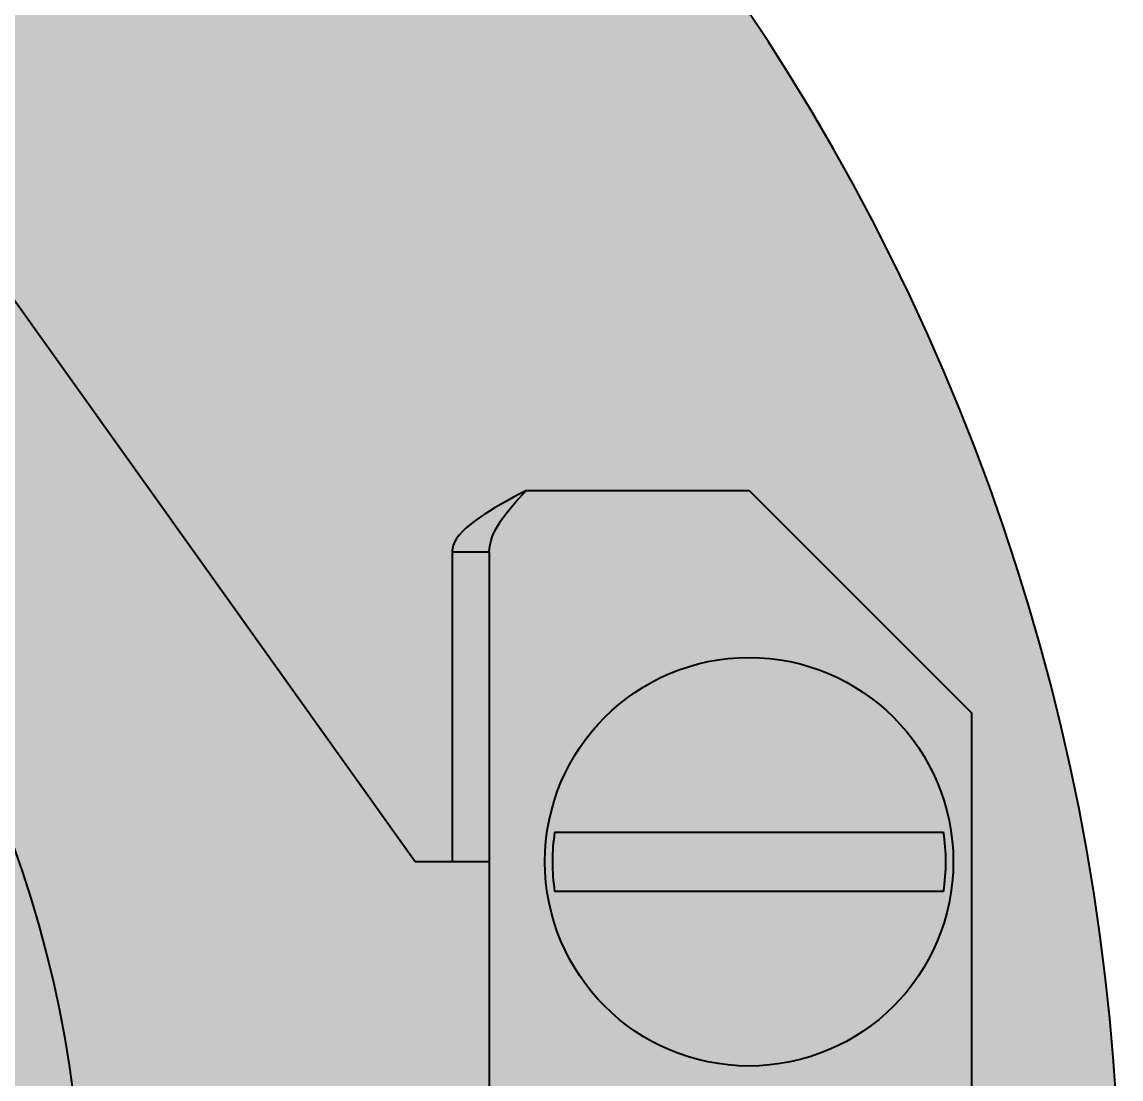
# Model space of a CAD drawing. Header units: millimetres. Extents: x -87 to 211, y 475 to 609.
# Drawn here: x -16.32 to -1.52, y 553.01 to 567.24 of the extents above; entities that cross this region are included whole.
import ezdxf

# ---------------------------------------------------------------- set-up
doc = ezdxf.new("R2010")
doc.units = ezdxf.units.MM
doc.layers.add('konturas', color=7, linetype='Continuous', lineweight=40)
doc.layers.add('matmenys', color=7, linetype='Continuous', lineweight=20)

msp = doc.modelspace()

# ---------------------------------------------------------------- hatches: boundary and pattern name
at = {"layer": 'matmenys', "true_color": 0xebecec}
h = msp.add_hatch(color=7, dxfattribs=at)
h.dxf.hatch_style = 1
edge = h.paths.add_edge_path()
edge.add_line((-21.02869407144366, 578.6912546634187), (-21.02869407144365, 578.4378764906578))
edge.add_spline(control_points=[(-21.02869407144365, 578.4378764906578), (-21.21440608116887, 577.9711313023089), (-21.4001180908941, 577.531609744553), (-21.58583010061933, 577.4523867496936), (-21.60845142422744, 577.4427367060234), (-21.63107274783553, 577.4378764906579), (-21.65369407144364, 577.4378764906579)], knot_values=[0, 0, 0, 0, 1.400235565046828, 1.400235565046828, 1.400235565046828, 1.570796326794901, 1.570796326794901, 1.570796326794901, 1.570796326794901], degree=3, periodic=0)
edge.add_line((-21.60113251877137, 577.4378764906579), (-25.1537855114054, 577.4378764906579))
edge.add_line((-25.1537855114054, 577.4378764906579), (-25.44560703888964, 576.1215546450829))
edge.add_line((-25.44560703888964, 576.1215546450829), (-11.02869407144388, 555.93787649066))
edge.add_line((-11.02869407144388, 555.93787649066), (-10.52869407144391, 555.93787649066))
edge.add_line((-10.52869407144391, 555.93787649066), (-10.52869407144401, 560.1746252275561))
edge.add_spline(control_points=[(-10.52869407144401, 560.1045431573264), (-10.52869407144401, 560.1347049221372), (-10.52383385607847, 560.164866686948), (-10.51418381240833, 560.1950284517588), (-10.43496081754897, 560.4426444647258), (-9.995439259792988, 560.6902604776927), (-9.528694071444107, 560.9378764906597)], knot_values=[0, 0, 0, 0, 0.1705607617481049, 0.1705607617481049, 0.1705607617481049, 1.570796326794894, 1.570796326794894, 1.570796326794894, 1.570796326794894], degree=3, periodic=0)
edge.add_line((-9.528694071444104, 560.9378764906597), (-6.52869407144432, 560.9378764906597))
edge.add_line((-6.52869407144432, 560.9378764906597), (-3.528694071444477, 557.93787649066))
edge.add_line((-3.528694071444477, 557.93787649066), (-3.528694071444313, 550.9378764906608))
edge.add_line((-3.528694071444313, 550.9378764906608), (-1.528694071439215, 550.9378764906608))
edge.add_arc((-31.02869407143993, 550.9378764906608), 29.50000000000071, 0, 70.18507185150129)
h.paths.add_polyline_path([(-25.44560703888964, 576.1215546450829), (-27.67388005540224, 566.070464601018, -0.3516652221701418), (-15.52869407144344, 550.9378764906608), (-10.02869407144385, 550.9378764906608), (-10.02869407144397, 555.93787649066), (-11.02869407144388, 555.93787649066)])
h.paths.add_polyline_path([(-31.02869407143993, 577.4378764906578), (-36.02869407144254, 577.4378764906577), (-36.02869407144254, 576.9378764906579), (-36.61178110399612, 576.1215546450829), (-34.38350808748307, 566.0704646010179, -0.0545956865737847), (-31.02869407143993, 566.4378764906589)])
h.paths.add_polyline_path([(-25.44560703888963, 576.1215546450829), (-26.02869407144327, 576.937876490658), (-26.02869407144328, 577.4378764906579), (-31.02869407143993, 577.4378764906578), (-31.02869407143993, 566.4378764906589, -0.05459568657369635), (-27.67388005540224, 566.070464601018)])
h = msp.add_hatch(color=7, dxfattribs=at)
h.dxf.hatch_style = 1
h.paths.add_polyline_path([(-10.02869407144405, 560.1045431573264), (-10.16531384381162, 560.1045431573264), (-10.52869407144401, 560.1045431573264), (-10.52869407144391, 555.93787649066), (-10.02869407144397, 555.93787649066)], flags=17)
edge = h.paths.add_edge_path(flags=17)
edge.add_spline(control_points=[(-10.02869407144405, 560.1045431573264), (-10.02869407144406, 560.3823209351042), (-9.790493459243237, 560.6600987128819), (-9.528694071444107, 560.9378764906597)], knot_values=[0, 0, 0, 0, 1.570796326794894, 1.570796326794894, 1.570796326794894, 1.570796326794894], degree=3, periodic=0)
edge.add_spline(control_points=[(-9.528694071444107, 560.9378764906597), (-9.995439259792988, 560.6902604776927), (-10.43496081754897, 560.4426444647258), (-10.51418381240833, 560.1950284517588), (-10.52383385607847, 560.164866686948), (-10.52869407144401, 560.1347049221372), (-10.52869407144401, 560.1045431573264)], knot_values=[0, 0, 0, 0, 1.400235565046789, 1.400235565046789, 1.400235565046789, 1.570796326794894, 1.570796326794894, 1.570796326794894, 1.570796326794894], degree=3, periodic=0)
edge.add_line((-10.52869407144401, 560.1045431573264), (-10.16531384381162, 560.1045431573264))
edge.add_line((-10.16531384381162, 560.1045431573264), (-10.02869407144405, 560.1045431573264))
edge = h.paths.add_edge_path()
edge.add_line((-21.02869407144366, 578.6912546634187), (-21.02869407144365, 578.4378764906578))
edge.add_spline(control_points=[(-21.02869407144365, 578.4378764906578), (-21.21440608116887, 577.9711313023089), (-21.4001180908941, 577.531609744553), (-21.58583010061933, 577.4523867496936), (-21.60845142422744, 577.4427367060234), (-21.63107274783553, 577.4378764906579), (-21.65369407144364, 577.4378764906579)], knot_values=[0, 0, 0, 0, 1.400235565046828, 1.400235565046828, 1.400235565046828, 1.570796326794901, 1.570796326794901, 1.570796326794901, 1.570796326794901], degree=3, periodic=0)
edge.add_line((-21.65369407144364, 577.4378764906579), (-25.1537855114054, 577.4378764906579))
edge.add_line((-25.1537855114054, 577.4378764906579), (-25.44560703888963, 576.1215546450829))
edge.add_line((-25.44560703888963, 576.1215546450829), (-11.02869407144388, 555.93787649066))
edge.add_line((-11.02869407144388, 555.93787649066), (-10.52869407144391, 555.93787649066))
edge.add_line((-10.52869407144391, 555.93787649066), (-10.52869407144401, 560.1045431573264))
edge.add_line((-10.52869407144401, 560.1045431573264), (-10.16531384381162, 560.1045431573264))
edge.add_line((-10.16531384381162, 560.1045431573264), (-10.02869407144405, 560.1045431573264))
edge.add_line((-10.02869407144405, 560.1045431573264), (-10.02869407144397, 555.93787649066))
edge.add_line((-10.02869407144397, 555.93787649066), (-10.02869407144385, 550.9378764906608))
edge.add_line((-10.02869407144385, 550.9378764906608), (-1.528694071439215, 550.9378764906608))
edge.add_arc((-31.02869407143993, 550.9378764906608), 29.50000000000071, 0, 70.18507185150129)
h.paths.add_polyline_path([(-3.778694071439404, 555.9378764906611, -1), (-9.278694071439404, 555.9378764906611, -1)], flags=0)
h.paths.add_polyline_path([(-9.278694071439404, 555.9378764906611, 1), (-3.778694071439404, 555.9378764906611, 1)], flags=16)
edge = h.paths.add_edge_path(flags=0)
edge.add_spline(control_points=[(-4.077730243759163, 556.3378764906612), (-4.065176284409176, 556.3378764906612), (-4.050395498350056, 556.3378764906612), (-4.027255195935084, 556.3378764906612), (-4.014780884855611, 556.3378764906612), (-3.997154451942691, 556.3378764906612), (-3.988856059001236, 556.3378764906612), (-3.980443954008933, 556.3378764906612), (-3.977733926701561, 556.3378764906612), (-3.976844619557809, 556.3378764906612)], knot_values=[0.04472706122263938, 0.04472706122263938, 0.04472706122263938, 0.04472706122263938, 0.04849324902763652, 0.04849324902763652, 0.05223309660200557, 0.05223309660200557, 0.05594378864329506, 0.05594378864329506, 0.05878821987305647, 0.05878821987305647, 0.05878821987305647, 0.05878821987305647], degree=3, periodic=0)
edge.add_spline(control_points=[(-3.976844619557809, 556.3378764906612), (-3.943686242587177, 556.3378764906612), (-3.909675749566063, 556.3378764906612)], knot_values=[0, 0, 0, 0.07616829917008106, 0.07616829917008106, 0.07616829917008106], weights=[1, 1.000082406149249, 1], degree=2, periodic=0)
edge.add_arc((-6.52869407143907, 555.9378764906611), 2.649388036944842, -8.683622491785684, 8.683622491788185, ccw=False)
edge.add_spline(control_points=[(-3.909675749566063, 555.5378764906611), (-3.943686242529452, 555.5378764906611), (-3.976844619557809, 555.5378764906611)], knot_values=[0, 0, 0, 0.07616829917008106, 0.07616829917008106, 0.07616829917008106], weights=[1, 1.000082406348888, 1], degree=2, periodic=0)
edge.add_spline(control_points=[(-3.976844619557809, 555.5378764906611), (-3.977733926701561, 555.5378764906611), (-3.980443954008933, 555.5378764906611), (-3.988856059001236, 555.5378764906611), (-3.997154451942691, 555.5378764906611), (-4.014780884855611, 555.5378764906611), (-4.027255195935084, 555.5378764906611), (-4.050395498350056, 555.5378764906611), (-4.065176284409176, 555.5378764906611), (-4.077730243759163, 555.5378764906611)], knot_values=[0.000843276801961204, 0.000843276801961204, 0.000843276801961204, 0.000843276801961204, 0.003687708031722612, 0.003687708031722612, 0.007398400073012109, 0.007398400073012109, 0.01113824764738111, 0.01113824764738111, 0.01490443545237826, 0.01490443545237826, 0.01490443545237826, 0.01490443545237826], degree=3, periodic=0)
edge.add_line((-4.077730243759164, 555.5378764906611), (-8.979657899119658, 555.5378764906611))
edge.add_spline(control_points=[(-8.979657899119658, 555.5378764906611), (-8.992211858469645, 555.5378764906611), (-9.006992644528765, 555.5378764906611), (-9.030132946943723, 555.5378764906611), (-9.04260725802321, 555.5378764906611), (-9.060233690936116, 555.5378764906611), (-9.068532083877585, 555.5378764906611), (-9.076944188869888, 555.5378764906611), (-9.07965421617726, 555.5378764906611), (-9.080543523321012, 555.5378764906611)], knot_values=[0.04472706122263936, 0.04472706122263936, 0.04472706122263936, 0.04472706122263936, 0.04849324902763651, 0.04849324902763651, 0.0522330966020055, 0.0522330966020055, 0.05594378864329499, 0.05594378864329499, 0.05878821987305641, 0.05878821987305641, 0.05878821987305641, 0.05878821987305641], degree=3, periodic=0)
edge.add_spline(control_points=[(-9.080543523321012, 555.5378764906611), (-9.113701900349355, 555.5378764906611), (-9.147712393312759, 555.5378764906611)], knot_values=[0, 0, 0, 0.07616829917008107, 0.07616829917008107, 0.07616829917008107], weights=[1, 1.000082406294117, 1], degree=2, periodic=0)
edge.add_arc((-6.528694071439749, 555.9378764906611), 2.649388036944843, 171.3163775082143, 188.6836224917857, ccw=False)
edge.add_spline(control_points=[(-9.147712393312759, 556.3378764906611), (-9.113701900320493, 556.3378764906611), (-9.080543523321012, 556.3378764906611)], knot_values=[0, 0, 0, 0.07616829917008106, 0.07616829917008106, 0.07616829917008106], weights=[1, 1.000082406197819, 1], degree=2, periodic=0)
edge.add_spline(control_points=[(-9.080543523321012, 556.3378764906611), (-9.07965421617726, 556.3378764906611), (-9.076944188869888, 556.3378764906611), (-9.068532083877585, 556.3378764906611), (-9.060233690936116, 556.3378764906611), (-9.04260725802321, 556.3378764906611), (-9.030132946943723, 556.3378764906611), (-9.006992644528765, 556.3378764906611), (-8.992211858469645, 556.3378764906611), (-8.979657899119658, 556.3378764906611)], knot_values=[0.0008432768019611961, 0.0008432768019611961, 0.0008432768019611961, 0.0008432768019611961, 0.003687708031722612, 0.003687708031722612, 0.007398400073012111, 0.007398400073012111, 0.01113824764738111, 0.01113824764738111, 0.01490443545237825, 0.01490443545237825, 0.01490443545237825, 0.01490443545237825], degree=3, periodic=0)
edge.add_line((-8.97965789911966, 556.3378764906611), (-4.077730243759177, 556.3378764906612))
edge = h.paths.add_edge_path(flags=0)
edge.add_spline(control_points=[(-3.909675749566063, 556.3378764906612), (-3.943686242587177, 556.3378764906612), (-3.976844619557809, 556.3378764906612)], knot_values=[0, 0, 0, 0.07616829917008106, 0.07616829917008106, 0.07616829917008106], weights=[1, 1.000082406149249, 1], degree=2, periodic=0)
edge.add_spline(control_points=[(-3.976844619557809, 556.3378764906612), (-3.977733926701561, 556.3378764906612), (-3.980443954008933, 556.3378764906612), (-3.988856059001236, 556.3378764906612), (-3.997154451942691, 556.3378764906612), (-4.014780884855611, 556.3378764906612), (-4.027255195935084, 556.3378764906612), (-4.050395498350056, 556.3378764906612), (-4.065176284409176, 556.3378764906612), (-4.077730243759163, 556.3378764906612)], knot_values=[0.04472706122263938, 0.04472706122263938, 0.04472706122263938, 0.04472706122263938, 0.04757149245240079, 0.04757149245240079, 0.05128218449369028, 0.05128218449369028, 0.05502203206805933, 0.05502203206805933, 0.05878821987305647, 0.05878821987305647, 0.05878821987305647, 0.05878821987305647], degree=3, periodic=0)
edge.add_line((-4.077730243759163, 556.3378764906612), (-8.97965789911966, 556.3378764906611))
edge.add_spline(control_points=[(-8.979657899119658, 556.3378764906611), (-8.992211858469645, 556.3378764906611), (-9.006992644528765, 556.3378764906611), (-9.030132946943723, 556.3378764906611), (-9.04260725802321, 556.3378764906611), (-9.060233690936116, 556.3378764906611), (-9.068532083877585, 556.3378764906611), (-9.076944188869888, 556.3378764906611), (-9.07965421617726, 556.3378764906611), (-9.080543523321012, 556.3378764906611)], knot_values=[0.0008432768019611975, 0.0008432768019611975, 0.0008432768019611975, 0.0008432768019611975, 0.004609464606958335, 0.004609464606958335, 0.00834931218132734, 0.00834931218132734, 0.01206000422261684, 0.01206000422261684, 0.01490443545237825, 0.01490443545237825, 0.01490443545237825, 0.01490443545237825], degree=3, periodic=0)
edge.add_spline(control_points=[(-9.080543523321012, 556.3378764906611), (-9.113701900320493, 556.3378764906611), (-9.147712393312759, 556.3378764906611)], knot_values=[0, 0, 0, 0.07616829917008106, 0.07616829917008106, 0.07616829917008106], weights=[1, 1.000082406197819, 1], degree=2, periodic=0)
edge.add_arc((-6.528694071439752, 555.9378764906611), 2.649388036944839, 171.3163775082143, 188.6836224917858)
edge.add_spline(control_points=[(-9.147712393312759, 555.5378764906611), (-9.113701900349355, 555.5378764906611), (-9.080543523321012, 555.5378764906611)], knot_values=[0, 0, 0, 0.07616829917008107, 0.07616829917008107, 0.07616829917008107], weights=[1, 1.000082406294117, 1], degree=2, periodic=0)
edge.add_spline(control_points=[(-9.080543523321012, 555.5378764906611), (-9.07965421617726, 555.5378764906611), (-9.076944188869888, 555.5378764906611), (-9.068532083877585, 555.5378764906611), (-9.060233690936116, 555.5378764906611), (-9.04260725802321, 555.5378764906611), (-9.030132946943723, 555.5378764906611), (-9.006992644528765, 555.5378764906611), (-8.992211858469645, 555.5378764906611), (-8.979657899119658, 555.5378764906611)], knot_values=[0.04472706122263936, 0.04472706122263936, 0.04472706122263936, 0.04472706122263936, 0.04757149245240078, 0.04757149245240078, 0.05128218449369027, 0.05128218449369027, 0.05502203206805927, 0.05502203206805927, 0.05878821987305641, 0.05878821987305641, 0.05878821987305641, 0.05878821987305641], degree=3, periodic=0)
edge.add_line((-8.979657899119658, 555.5378764906611), (-4.077730243759164, 555.5378764906611))
edge.add_spline(control_points=[(-4.077730243759163, 555.5378764906611), (-4.065176284409176, 555.5378764906611), (-4.050395498350056, 555.5378764906611), (-4.027255195935084, 555.5378764906611), (-4.014780884855611, 555.5378764906611), (-3.997154451942691, 555.5378764906611), (-3.988856059001236, 555.5378764906611), (-3.980443954008933, 555.5378764906611), (-3.977733926701561, 555.5378764906611), (-3.976844619557809, 555.5378764906611)], knot_values=[0.0008432768019612045, 0.0008432768019612045, 0.0008432768019612045, 0.0008432768019612045, 0.004609464606958352, 0.004609464606958352, 0.00834931218132735, 0.00834931218132735, 0.01206000422261685, 0.01206000422261685, 0.01490443545237826, 0.01490443545237826, 0.01490443545237826, 0.01490443545237826], degree=3, periodic=0)
edge.add_spline(control_points=[(-3.976844619557809, 555.5378764906611), (-3.943686242529452, 555.5378764906611), (-3.909675749566063, 555.5378764906611)], knot_values=[0, 0, 0, 0.07616829917008106, 0.07616829917008106, 0.07616829917008106], weights=[1, 1.000082406348888, 1], degree=2, periodic=0)
edge.add_arc((-6.52869407143907, 555.9378764906611), 2.649388036944842, 351.3163775082142, 368.6836224917882)
h = msp.add_hatch(color=7, dxfattribs=at)
h.dxf.hatch_style = 1
edge = h.paths.add_edge_path()
edge.add_arc((-31.0504797359146, 551.0361452726604), 15.69647475059248, 0, 360)
h = msp.add_hatch(color=7, dxfattribs=at)
h.dxf.hatch_style = 1
edge = h.paths.add_edge_path()
edge.add_spline(control_points=[(-10.02869407144405, 560.1045431573264), (-10.02869407144406, 560.3823209351042), (-9.790493459243237, 560.6600987128819), (-9.528694071444107, 560.9378764906597)], knot_values=[0, 0, 0, 0, 1.570796326794894, 1.570796326794894, 1.570796326794894, 1.570796326794894], degree=3, periodic=0)
edge.add_spline(control_points=[(-9.528694071444107, 560.9378764906597), (-9.995439259792988, 560.6902604776927), (-10.43496081754897, 560.4426444647258), (-10.51418381240833, 560.1950284517588), (-10.52383385607847, 560.164866686948), (-10.52869407144401, 560.1347049221372), (-10.52869407144401, 560.1045431573264)], knot_values=[0, 0, 0, 0, 1.400235565046789, 1.400235565046789, 1.400235565046789, 1.570796326794894, 1.570796326794894, 1.570796326794894, 1.570796326794894], degree=3, periodic=0)
edge.add_line((-10.52869407144401, 560.1045431573264), (-10.16531384381162, 560.1045431573264))
edge.add_line((-10.16531384381162, 560.1045431573264), (-10.02869407144405, 560.1045431573264))
h.paths.add_polyline_path([(-9.278694071439404, 555.9378764906611, 1), (-3.778694071439404, 555.9378764906611, 1)])
edge = h.paths.add_edge_path(flags=16)
edge.add_spline(control_points=[(-4.077730243759163, 556.3378764906612), (-4.065176284409176, 556.3378764906612), (-4.050395498350056, 556.3378764906612), (-4.027255195935084, 556.3378764906612), (-4.014780884855611, 556.3378764906612), (-3.997154451942691, 556.3378764906612), (-3.988856059001236, 556.3378764906612), (-3.980443954008933, 556.3378764906612), (-3.977733926701561, 556.3378764906612), (-3.976844619557809, 556.3378764906612)], knot_values=[0.04472706122263938, 0.04472706122263938, 0.04472706122263938, 0.04472706122263938, 0.04849324902763652, 0.04849324902763652, 0.05223309660200557, 0.05223309660200557, 0.05594378864329506, 0.05594378864329506, 0.05878821987305647, 0.05878821987305647, 0.05878821987305647, 0.05878821987305647], degree=3, periodic=0)
edge.add_spline(control_points=[(-3.976844619557809, 556.3378764906612), (-3.943686242587177, 556.3378764906612), (-3.909675749566063, 556.3378764906612)], knot_values=[0, 0, 0, 0.07616829917008106, 0.07616829917008106, 0.07616829917008106], weights=[1, 1.000082406149249, 1], degree=2, periodic=0)
edge.add_arc((-6.52869407143907, 555.9378764906611), 2.649388036944842, -8.683622491785684, 8.683622491788185, ccw=False)
edge.add_spline(control_points=[(-3.909675749566063, 555.5378764906611), (-3.943686242529452, 555.5378764906611), (-3.976844619557809, 555.5378764906611)], knot_values=[0, 0, 0, 0.07616829917008106, 0.07616829917008106, 0.07616829917008106], weights=[1, 1.000082406348888, 1], degree=2, periodic=0)
edge.add_spline(control_points=[(-3.976844619557809, 555.5378764906611), (-3.977733926701561, 555.5378764906611), (-3.980443954008933, 555.5378764906611), (-3.988856059001236, 555.5378764906611), (-3.997154451942691, 555.5378764906611), (-4.014780884855611, 555.5378764906611), (-4.027255195935084, 555.5378764906611), (-4.050395498350056, 555.5378764906611), (-4.065176284409176, 555.5378764906611), (-4.077730243759163, 555.5378764906611)], knot_values=[0.000843276801961204, 0.000843276801961204, 0.000843276801961204, 0.000843276801961204, 0.003687708031722612, 0.003687708031722612, 0.007398400073012109, 0.007398400073012109, 0.01113824764738111, 0.01113824764738111, 0.01490443545237826, 0.01490443545237826, 0.01490443545237826, 0.01490443545237826], degree=3, periodic=0)
edge.add_line((-4.077730243759164, 555.5378764906611), (-8.979657899119658, 555.5378764906611))
edge.add_spline(control_points=[(-8.979657899119658, 555.5378764906611), (-8.992211858469645, 555.5378764906611), (-9.006992644528765, 555.5378764906611), (-9.030132946943723, 555.5378764906611), (-9.04260725802321, 555.5378764906611), (-9.060233690936116, 555.5378764906611), (-9.068532083877585, 555.5378764906611), (-9.076944188869888, 555.5378764906611), (-9.07965421617726, 555.5378764906611), (-9.080543523321012, 555.5378764906611)], knot_values=[0.04472706122263936, 0.04472706122263936, 0.04472706122263936, 0.04472706122263936, 0.04849324902763651, 0.04849324902763651, 0.0522330966020055, 0.0522330966020055, 0.05594378864329499, 0.05594378864329499, 0.05878821987305641, 0.05878821987305641, 0.05878821987305641, 0.05878821987305641], degree=3, periodic=0)
edge.add_spline(control_points=[(-9.080543523321012, 555.5378764906611), (-9.113701900349355, 555.5378764906611), (-9.147712393312759, 555.5378764906611)], knot_values=[0, 0, 0, 0.07616829917008107, 0.07616829917008107, 0.07616829917008107], weights=[1, 1.000082406294117, 1], degree=2, periodic=0)
edge.add_arc((-6.528694071439749, 555.9378764906611), 2.649388036944843, 171.3163775082143, 188.6836224917857, ccw=False)
edge.add_spline(control_points=[(-9.147712393312759, 556.3378764906611), (-9.113701900320493, 556.3378764906611), (-9.080543523321012, 556.3378764906611)], knot_values=[0, 0, 0, 0.07616829917008106, 0.07616829917008106, 0.07616829917008106], weights=[1, 1.000082406197819, 1], degree=2, periodic=0)
edge.add_spline(control_points=[(-9.080543523321012, 556.3378764906611), (-9.07965421617726, 556.3378764906611), (-9.076944188869888, 556.3378764906611), (-9.068532083877585, 556.3378764906611), (-9.060233690936116, 556.3378764906611), (-9.04260725802321, 556.3378764906611), (-9.030132946943723, 556.3378764906611), (-9.006992644528765, 556.3378764906611), (-8.992211858469645, 556.3378764906611), (-8.979657899119658, 556.3378764906611)], knot_values=[0.0008432768019611961, 0.0008432768019611961, 0.0008432768019611961, 0.0008432768019611961, 0.003687708031722612, 0.003687708031722612, 0.007398400073012111, 0.007398400073012111, 0.01113824764738111, 0.01113824764738111, 0.01490443545237825, 0.01490443545237825, 0.01490443545237825, 0.01490443545237825], degree=3, periodic=0)
edge.add_line((-8.97965789911966, 556.3378764906611), (-4.077730243759177, 556.3378764906612))
edge = h.paths.add_edge_path(flags=0)
edge.add_spline(control_points=[(-3.909675749566063, 556.3378764906612), (-3.943686242587177, 556.3378764906612), (-3.976844619557809, 556.3378764906612)], knot_values=[0, 0, 0, 0.07616829917008106, 0.07616829917008106, 0.07616829917008106], weights=[1, 1.000082406149249, 1], degree=2, periodic=0)
edge.add_spline(control_points=[(-3.976844619557809, 556.3378764906612), (-3.977733926701561, 556.3378764906612), (-3.980443954008933, 556.3378764906612), (-3.988856059001236, 556.3378764906612), (-3.997154451942691, 556.3378764906612), (-4.014780884855611, 556.3378764906612), (-4.027255195935084, 556.3378764906612), (-4.050395498350056, 556.3378764906612), (-4.065176284409176, 556.3378764906612), (-4.077730243759163, 556.3378764906612)], knot_values=[0.04472706122263938, 0.04472706122263938, 0.04472706122263938, 0.04472706122263938, 0.04757149245240079, 0.04757149245240079, 0.05128218449369028, 0.05128218449369028, 0.05502203206805933, 0.05502203206805933, 0.05878821987305647, 0.05878821987305647, 0.05878821987305647, 0.05878821987305647], degree=3, periodic=0)
edge.add_line((-4.077730243759163, 556.3378764906612), (-8.97965789911966, 556.3378764906611))
edge.add_spline(control_points=[(-8.979657899119658, 556.3378764906611), (-8.992211858469645, 556.3378764906611), (-9.006992644528765, 556.3378764906611), (-9.030132946943723, 556.3378764906611), (-9.04260725802321, 556.3378764906611), (-9.060233690936116, 556.3378764906611), (-9.068532083877585, 556.3378764906611), (-9.076944188869888, 556.3378764906611), (-9.07965421617726, 556.3378764906611), (-9.080543523321012, 556.3378764906611)], knot_values=[0.0008432768019611975, 0.0008432768019611975, 0.0008432768019611975, 0.0008432768019611975, 0.004609464606958335, 0.004609464606958335, 0.00834931218132734, 0.00834931218132734, 0.01206000422261684, 0.01206000422261684, 0.01490443545237825, 0.01490443545237825, 0.01490443545237825, 0.01490443545237825], degree=3, periodic=0)
edge.add_spline(control_points=[(-9.080543523321012, 556.3378764906611), (-9.113701900320493, 556.3378764906611), (-9.147712393312759, 556.3378764906611)], knot_values=[0, 0, 0, 0.07616829917008106, 0.07616829917008106, 0.07616829917008106], weights=[1, 1.000082406197819, 1], degree=2, periodic=0)
edge.add_arc((-6.528694071439752, 555.9378764906611), 2.649388036944839, 171.3163775082143, 188.6836224917858)
edge.add_spline(control_points=[(-9.147712393312759, 555.5378764906611), (-9.113701900349355, 555.5378764906611), (-9.080543523321012, 555.5378764906611)], knot_values=[0, 0, 0, 0.07616829917008107, 0.07616829917008107, 0.07616829917008107], weights=[1, 1.000082406294117, 1], degree=2, periodic=0)
edge.add_spline(control_points=[(-9.080543523321012, 555.5378764906611), (-9.07965421617726, 555.5378764906611), (-9.076944188869888, 555.5378764906611), (-9.068532083877585, 555.5378764906611), (-9.060233690936116, 555.5378764906611), (-9.04260725802321, 555.5378764906611), (-9.030132946943723, 555.5378764906611), (-9.006992644528765, 555.5378764906611), (-8.992211858469645, 555.5378764906611), (-8.979657899119658, 555.5378764906611)], knot_values=[0.04472706122263936, 0.04472706122263936, 0.04472706122263936, 0.04472706122263936, 0.04757149245240078, 0.04757149245240078, 0.05128218449369027, 0.05128218449369027, 0.05502203206805927, 0.05502203206805927, 0.05878821987305641, 0.05878821987305641, 0.05878821987305641, 0.05878821987305641], degree=3, periodic=0)
edge.add_line((-8.979657899119658, 555.5378764906611), (-4.077730243759164, 555.5378764906611))
edge.add_spline(control_points=[(-4.077730243759163, 555.5378764906611), (-4.065176284409176, 555.5378764906611), (-4.050395498350056, 555.5378764906611), (-4.027255195935084, 555.5378764906611), (-4.014780884855611, 555.5378764906611), (-3.997154451942691, 555.5378764906611), (-3.988856059001236, 555.5378764906611), (-3.980443954008933, 555.5378764906611), (-3.977733926701561, 555.5378764906611), (-3.976844619557809, 555.5378764906611)], knot_values=[0.0008432768019612045, 0.0008432768019612045, 0.0008432768019612045, 0.0008432768019612045, 0.004609464606958352, 0.004609464606958352, 0.00834931218132735, 0.00834931218132735, 0.01206000422261685, 0.01206000422261685, 0.01490443545237826, 0.01490443545237826, 0.01490443545237826, 0.01490443545237826], degree=3, periodic=0)
edge.add_spline(control_points=[(-3.976844619557809, 555.5378764906611), (-3.943686242529452, 555.5378764906611), (-3.909675749566063, 555.5378764906611)], knot_values=[0, 0, 0, 0.07616829917008106, 0.07616829917008106, 0.07616829917008106], weights=[1, 1.000082406348888, 1], degree=2, periodic=0)
edge.add_arc((-6.52869407143907, 555.9378764906611), 2.649388036944842, 351.3163775082142, 368.6836224917882)
h = msp.add_hatch(color=7, dxfattribs=at)
h.dxf.hatch_style = 1
edge = h.paths.add_edge_path()
edge.add_spline(control_points=[(-3.909675749566063, 556.3378764906612), (-3.943686242587177, 556.3378764906612), (-3.976844619557809, 556.3378764906612)], knot_values=[0, 0, 0, 0.07616829917008106, 0.07616829917008106, 0.07616829917008106], weights=[1, 1.000082406149249, 1], degree=2, periodic=0)
edge.add_spline(control_points=[(-3.976844619557809, 556.3378764906612), (-3.977733926701561, 556.3378764906612), (-3.980443954008933, 556.3378764906612), (-3.988856059001236, 556.3378764906612), (-3.997154451942691, 556.3378764906612), (-4.014780884855611, 556.3378764906612), (-4.027255195935084, 556.3378764906612), (-4.050395498350056, 556.3378764906612), (-4.065176284409176, 556.3378764906612), (-4.077730243759163, 556.3378764906612)], knot_values=[0.04472706122263938, 0.04472706122263938, 0.04472706122263938, 0.04472706122263938, 0.04757149245240079, 0.04757149245240079, 0.05128218449369028, 0.05128218449369028, 0.05502203206805933, 0.05502203206805933, 0.05878821987305647, 0.05878821987305647, 0.05878821987305647, 0.05878821987305647], degree=3, periodic=0)
edge.add_line((-4.077730243759163, 556.3378764906612), (-8.979657899119658, 556.3378764906611))
edge.add_spline(control_points=[(-8.979657899119658, 556.3378764906611), (-8.992211858469645, 556.3378764906611), (-9.006992644528765, 556.3378764906611), (-9.030132946943723, 556.3378764906611), (-9.04260725802321, 556.3378764906611), (-9.060233690936116, 556.3378764906611), (-9.068532083877585, 556.3378764906611), (-9.076944188869888, 556.3378764906611), (-9.07965421617726, 556.3378764906611), (-9.080543523321012, 556.3378764906611)], knot_values=[0.0008432768019611975, 0.0008432768019611975, 0.0008432768019611975, 0.0008432768019611975, 0.004609464606958335, 0.004609464606958335, 0.00834931218132734, 0.00834931218132734, 0.01206000422261684, 0.01206000422261684, 0.01490443545237825, 0.01490443545237825, 0.01490443545237825, 0.01490443545237825], degree=3, periodic=0)
edge.add_spline(control_points=[(-9.080543523321012, 556.3378764906611), (-9.113701900320493, 556.3378764906611), (-9.147712393312759, 556.3378764906611)], knot_values=[0, 0, 0, 0.07616829917008106, 0.07616829917008106, 0.07616829917008106], weights=[1, 1.000082406197819, 1], degree=2, periodic=0)
edge.add_arc((-6.528694071439749, 555.9378764906611), 2.649388036944843, 171.3163775082143, 188.6836224917857)
edge.add_spline(control_points=[(-9.147712393312759, 555.5378764906611), (-9.113701900349355, 555.5378764906611), (-9.080543523321012, 555.5378764906611)], knot_values=[0, 0, 0, 0.07616829917008107, 0.07616829917008107, 0.07616829917008107], weights=[1, 1.000082406294117, 1], degree=2, periodic=0)
edge.add_spline(control_points=[(-9.080543523321012, 555.5378764906611), (-9.07965421617726, 555.5378764906611), (-9.076944188869888, 555.5378764906611), (-9.068532083877585, 555.5378764906611), (-9.060233690936116, 555.5378764906611), (-9.04260725802321, 555.5378764906611), (-9.030132946943723, 555.5378764906611), (-9.006992644528765, 555.5378764906611), (-8.992211858469645, 555.5378764906611), (-8.979657899119658, 555.5378764906611)], knot_values=[0.04472706122263936, 0.04472706122263936, 0.04472706122263936, 0.04472706122263936, 0.04757149245240078, 0.04757149245240078, 0.05128218449369027, 0.05128218449369027, 0.05502203206805927, 0.05502203206805927, 0.05878821987305641, 0.05878821987305641, 0.05878821987305641, 0.05878821987305641], degree=3, periodic=0)
edge.add_line((-8.979657899119658, 555.5378764906611), (-4.077730243759177, 555.5378764906611))
edge.add_spline(control_points=[(-4.077730243759163, 555.5378764906611), (-4.065176284409176, 555.5378764906611), (-4.050395498350056, 555.5378764906611), (-4.027255195935084, 555.5378764906611), (-4.014780884855611, 555.5378764906611), (-3.997154451942691, 555.5378764906611), (-3.988856059001236, 555.5378764906611), (-3.980443954008933, 555.5378764906611), (-3.977733926701561, 555.5378764906611), (-3.976844619557809, 555.5378764906611)], knot_values=[0.0008432768019612045, 0.0008432768019612045, 0.0008432768019612045, 0.0008432768019612045, 0.004609464606958352, 0.004609464606958352, 0.00834931218132735, 0.00834931218132735, 0.01206000422261685, 0.01206000422261685, 0.01490443545237826, 0.01490443545237826, 0.01490443545237826, 0.01490443545237826], degree=3, periodic=0)
edge.add_spline(control_points=[(-3.976844619557809, 555.5378764906611), (-3.943686242529452, 555.5378764906611), (-3.909675749566063, 555.5378764906611)], knot_values=[0, 0, 0, 0.07616829917008106, 0.07616829917008106, 0.07616829917008106], weights=[1, 1.000082406348888, 1], degree=2, periodic=0)
edge.add_arc((-6.52869407143907, 555.9378764906611), 2.649388036944842, 351.3163775082142, 368.6836224917882)

# ---------------------------------------------------------------- linework, layer by layer
at = {"layer": 'konturas'}
for p, q in [((-11.02869407144388, 555.93787649066), (-26.02869407144327, 576.937876490658)), ((-9.528694071444107, 560.9378764906597), (-6.52869407144432, 560.9378764906597)), ((-6.52869407144432, 560.9378764906597), (-3.528694071444463, 557.93787649066)), ((-10.16531384381162, 560.1045431573264), (-10.52869407144401, 560.1045431573264)), ((-10.52869407144401, 560.1045431573264), (-10.52869407144391, 555.93787649066)), ((-10.02869407144405, 560.1045431573264), (-10.16531384381162, 560.1045431573264)), ((-10.02869407144405, 560.1045431573264), (-10.02869407144397, 555.93787649066)), ((-3.52869407144415, 543.9378764906611), (-3.528694071444477, 557.93787649066)), ((-8.979657899119658, 556.3378764906611), (-4.077730243759177, 556.3378764906612)), ((-10.02869407144395, 555.93787649066), (-11.02869407144388, 555.93787649066)), ((-10.02869407144397, 555.93787649066), (-10.02869407144374, 545.9378764906608)), ((-4.077730243759177, 555.5378764906611), (-8.979657899119658, 555.5378764906611))]:
    msp.add_line(p, q, dxfattribs=at)
for centre, radius in [((-31.00690840697005, 550.8396077086597), 15.5), ((-6.528694071439404, 555.9378764906611), 2.75)]:
    msp.add_circle(centre, radius, dxfattribs=at)
for centre, radius, start, end in [((-31.02869407143993, 550.9378764906608), 29.50000000000074, 289.8149281485018, 70.18507185149743), ((-6.528694071439404, 555.9378764906611), 2.649388036945192, 171.3163775082143, 188.6836224917857), ((-6.528694071439404, 555.9378764906611), 2.64938803694518, 351.3163775082142, 8.683622491785746)]:
    msp.add_arc(centre, radius, start, end, dxfattribs=at)
for points, knots in [([(-9.528694071444107, 560.9378764906597), (-9.995439259792988, 560.6902604776927), (-10.43496081754897, 560.4426444647258), (-10.51418381240833, 560.1950284517588), (-10.52383385607847, 560.164866686948), (-10.52869407144401, 560.1347049221372), (-10.52869407144401, 560.1045431573264)], [0, 0, 0, 0, 1.400235565046789, 1.400235565046789, 1.400235565046789, 1.570796326794894, 1.570796326794894, 1.570796326794894, 1.570796326794894]), ([(-9.080543523321012, 556.3378764906611), (-9.07965421617726, 556.3378764906611), (-9.076944188869888, 556.3378764906611), (-9.068532083877585, 556.3378764906611), (-9.060233690936116, 556.3378764906611), (-9.04260725802321, 556.3378764906611), (-9.030132946943723, 556.3378764906611), (-9.006992644528765, 556.3378764906611), (-8.992211858469645, 556.3378764906611), (-8.979657899119658, 556.3378764906611)], [0.0008432768019611961, 0.0008432768019611961, 0.0008432768019611961, 0.0008432768019611961, 0.003687708031722612, 0.003687708031722612, 0.007398400073012111, 0.007398400073012111, 0.01113824764738111, 0.01113824764738111, 0.01490443545237825, 0.01490443545237825, 0.01490443545237825, 0.01490443545237825]), ([(-4.077730243759163, 556.3378764906612), (-4.065176284409176, 556.3378764906612), (-4.050395498350056, 556.3378764906612), (-4.027255195935084, 556.3378764906612), (-4.014780884855611, 556.3378764906612), (-3.997154451942691, 556.3378764906612), (-3.988856059001236, 556.3378764906612), (-3.980443954008933, 556.3378764906612), (-3.977733926701561, 556.3378764906612), (-3.976844619557809, 556.3378764906612)], [0.04472706122263938, 0.04472706122263938, 0.04472706122263938, 0.04472706122263938, 0.04849324902763652, 0.04849324902763652, 0.05223309660200557, 0.05223309660200557, 0.05594378864329506, 0.05594378864329506, 0.05878821987305647, 0.05878821987305647, 0.05878821987305647, 0.05878821987305647]), ([(-8.979657899119658, 555.5378764906611), (-8.992211858469645, 555.5378764906611), (-9.006992644528765, 555.5378764906611), (-9.030132946943723, 555.5378764906611), (-9.04260725802321, 555.5378764906611), (-9.060233690936116, 555.5378764906611), (-9.068532083877585, 555.5378764906611), (-9.076944188869888, 555.5378764906611), (-9.07965421617726, 555.5378764906611), (-9.080543523321012, 555.5378764906611)], [0.04472706122263936, 0.04472706122263936, 0.04472706122263936, 0.04472706122263936, 0.04849324902763651, 0.04849324902763651, 0.0522330966020055, 0.0522330966020055, 0.05594378864329499, 0.05594378864329499, 0.05878821987305641, 0.05878821987305641, 0.05878821987305641, 0.05878821987305641]), ([(-3.976844619557809, 555.5378764906611), (-3.977733926701561, 555.5378764906611), (-3.980443954008933, 555.5378764906611), (-3.988856059001236, 555.5378764906611), (-3.997154451942691, 555.5378764906611), (-4.014780884855611, 555.5378764906611), (-4.027255195935084, 555.5378764906611), (-4.050395498350056, 555.5378764906611), (-4.065176284409176, 555.5378764906611), (-4.077730243759163, 555.5378764906611)], [0.000843276801961204, 0.000843276801961204, 0.000843276801961204, 0.000843276801961204, 0.003687708031722612, 0.003687708031722612, 0.007398400073012109, 0.007398400073012109, 0.01113824764738111, 0.01113824764738111, 0.01490443545237826, 0.01490443545237826, 0.01490443545237826, 0.01490443545237826])]:
    msp.add_open_spline(points, degree=3, knots=knots, dxfattribs=at)
msp.add_open_spline([(-10.02869407144405, 560.1045431573264), (-10.02869407144406, 560.3823209351042), (-9.790493459243237, 560.6600987128819), (-9.528694071444107, 560.9378764906597)], degree=3, dxfattribs=at)
for points, weights in [([(-9.147712393312759, 556.3378764906611), (-9.113701900320493, 556.3378764906611), (-9.080543523321012, 556.3378764906611)], [1, 1.000082406197819, 1]), ([(-3.976844619557809, 556.3378764906612), (-3.943686242587177, 556.3378764906612), (-3.909675749566063, 556.3378764906612)], [1, 1.000082406149249, 1]), ([(-9.080543523321012, 555.5378764906611), (-9.113701900349355, 555.5378764906611), (-9.147712393312759, 555.5378764906611)], [1, 1.000082406294117, 1]), ([(-3.909675749566063, 555.5378764906611), (-3.943686242529452, 555.5378764906611), (-3.976844619557809, 555.5378764906611)], [1, 1.000082406348888, 1])]:
    msp.add_rational_spline(points, weights, degree=2, dxfattribs=at)

doc.saveas('drawing.dxf')
